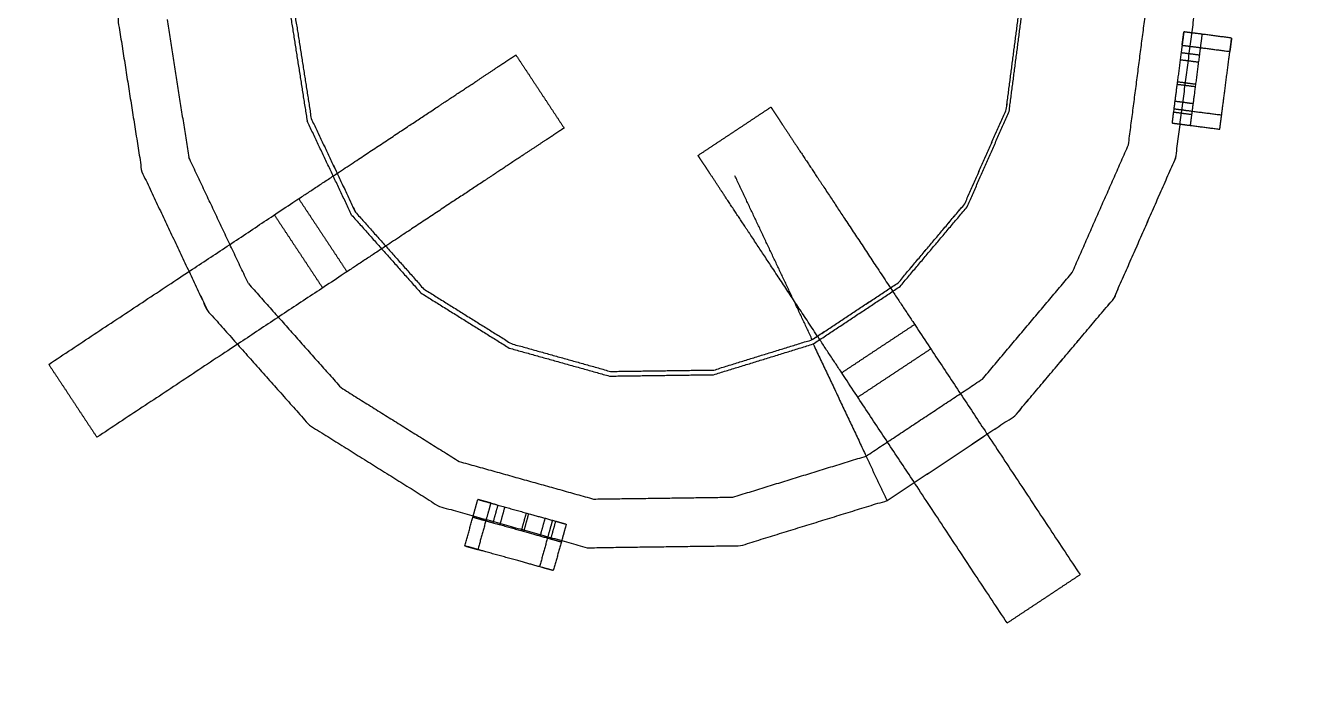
# Model space of a CAD drawing. Header units: millimetres. Extents: x 3429 to 24139, y -631 to 9878.
# Drawn here: x 8883.25 to 8901.45, y 3688.63 to 3697.94 of the extents above; entities that cross this region are included whole.
import ezdxf

# ---------------------------------------------------------------- set-up
doc = ezdxf.new("R2010")
doc.units = ezdxf.units.MM
for name, color, linetype, lineweight in [('multid_gorunus_3', 23, 'Continuous', 13), ('multid_gorunus_4', 15, 'Continuous', 9), ('multid_gorunus_5', 193, 'Continuous', 5), ('multid_gorunus_6', 54, 'Continuous', 0)]:
    doc.layers.add(name, color=color, linetype=linetype, lineweight=lineweight)

# ---------------------------------------------------------------- blocks, each defined once
blk = doc.blocks.new('masa')
at = {"layer": 'multid_gorunus_3', "lineweight": -3}
for points in [[(9749.358, 5373.184), (9749.728, 5373.227), (9750.097, 5373.27), (9784.369, 5373.294), (9818.64, 5373.318), (9819.01, 5373.275), (9819.38, 5373.233), (9819.72, 5373.112), (9820.06, 5372.99), (9820.359, 5372.8), (9820.659, 5372.61), (9820.91, 5372.36), (9821.16, 5372.11), (9821.351, 5371.81), (9821.542, 5371.51), (9821.663, 5371.171), (9821.785, 5370.831), (9821.828, 5370.461), (9821.871, 5370.092), (9821.883, 5353.32), (9821.919, 5301.549), (9821.877, 5301.179), (9821.835, 5300.809), (9821.713, 5300.469), (9821.592, 5300.129), (9821.401, 5299.829), (9821.211, 5299.53), (9820.961, 5299.279), (9820.711, 5299.029), (9820.412, 5298.838), (9820.112, 5298.647), (9819.772, 5298.526), (9819.433, 5298.404), (9819.063, 5298.361), (9818.693, 5298.318), (9784.422, 5298.294), (9750.15, 5298.27), (9749.78, 5298.312), (9749.41, 5298.354), (9749.071, 5298.476), (9748.731, 5298.597), (9748.431, 5298.787), (9748.131, 5298.978), (9747.881, 5299.228), (9747.631, 5299.478), (9747.44, 5299.777), (9747.249, 5300.077), (9747.127, 5300.417), (9747.005, 5300.756), (9746.962, 5301.126), (9746.919, 5301.496), (9746.883, 5353.267), (9746.871, 5370.039), (9746.914, 5370.409), (9746.956, 5370.779), (9747.077, 5371.118), (9747.199, 5371.458), (9747.389, 5371.758), (9747.579, 5372.058), (9747.829, 5372.308), (9748.079, 5372.558), (9748.379, 5372.749), (9748.679, 5372.94), (9749.018, 5373.062), (9749.358, 5373.184)], [(9749.358, 5373.184), (9749.728, 5373.227), (9750.097, 5373.27), (9784.369, 5373.294), (9818.64, 5373.318), (9819.01, 5373.275), (9819.38, 5373.233), (9819.72, 5373.112), (9820.06, 5372.99), (9820.359, 5372.8), (9820.659, 5372.61), (9820.91, 5372.36), (9821.16, 5372.11), (9821.351, 5371.81), (9821.542, 5371.51), (9821.663, 5371.171), (9821.785, 5370.831), (9821.828, 5370.461), (9821.871, 5370.092), (9821.883, 5353.32), (9821.919, 5301.549), (9821.877, 5301.179), (9821.835, 5300.809), (9821.713, 5300.469), (9821.592, 5300.129), (9821.401, 5299.829), (9821.211, 5299.53), (9820.961, 5299.279), (9820.711, 5299.029), (9820.412, 5298.838), (9820.112, 5298.647), (9819.772, 5298.526), (9819.433, 5298.404), (9819.063, 5298.361), (9818.693, 5298.318), (9784.422, 5298.294), (9750.15, 5298.27), (9749.78, 5298.312), (9749.41, 5298.354), (9749.071, 5298.476), (9748.731, 5298.597), (9748.431, 5298.787), (9748.131, 5298.978), (9747.881, 5299.228), (9747.631, 5299.478), (9747.44, 5299.777), (9747.249, 5300.077), (9747.127, 5300.417), (9747.005, 5300.756), (9746.962, 5301.126), (9746.919, 5301.496), (9746.883, 5353.267), (9746.871, 5370.039), (9746.914, 5370.409), (9746.956, 5370.779), (9747.077, 5371.118), (9747.199, 5371.458), (9747.389, 5371.758), (9747.579, 5372.058), (9747.829, 5372.308), (9748.079, 5372.558), (9748.379, 5372.749), (9748.679, 5372.94), (9749.018, 5373.062), (9749.358, 5373.184)], [(9750.1, 5372.77), (9749.787, 5372.733), (9749.474, 5372.697), (9749.187, 5372.594), (9748.9, 5372.491), (9748.647, 5372.329), (9748.393, 5372.168), (9748.182, 5371.956), (9747.97, 5371.744), (9747.809, 5371.491), (9747.648, 5371.237), (9747.546, 5370.95), (9747.443, 5370.663), (9747.407, 5370.35), (9747.371, 5370.037), (9747.383, 5353.268), (9747.419, 5301.498), (9747.456, 5301.186), (9747.492, 5300.873), (9747.595, 5300.586), (9747.698, 5300.299), (9747.86, 5300.045), (9748.021, 5299.792), (9748.233, 5299.58), (9748.445, 5299.369), (9748.698, 5299.208), (9748.952, 5299.047), (9749.239, 5298.944), (9749.526, 5298.841), (9749.839, 5298.806), (9750.152, 5298.77), (9784.421, 5298.794), (9818.691, 5298.818), (9819.003, 5298.854), (9819.316, 5298.891), (9819.603, 5298.994), (9819.89, 5299.097), (9820.144, 5299.258), (9820.397, 5299.42), (9820.609, 5299.631), (9820.82, 5299.843), (9820.981, 5300.097), (9821.142, 5300.35), (9821.245, 5300.638), (9821.348, 5300.925), (9821.383, 5301.238), (9821.419, 5301.55), (9821.383, 5353.32), (9821.371, 5370.089), (9821.335, 5370.402), (9821.298, 5370.715), (9821.195, 5371.002), (9821.092, 5371.289), (9820.931, 5371.542), (9820.769, 5371.796), (9820.558, 5372.007), (9820.346, 5372.218), (9820.092, 5372.38), (9819.839, 5372.541), (9819.551, 5372.643), (9819.264, 5372.746), (9818.951, 5372.782), (9818.639, 5372.818), (9784.369, 5372.794), (9750.1, 5372.77)], [(9750.1, 5372.77), (9749.787, 5372.733), (9749.474, 5372.697), (9749.187, 5372.594), (9748.9, 5372.491), (9748.647, 5372.329), (9748.393, 5372.168), (9748.182, 5371.956), (9747.97, 5371.744), (9747.809, 5371.491), (9747.648, 5371.237), (9747.546, 5370.95), (9747.443, 5370.663), (9747.407, 5370.35), (9747.371, 5370.037), (9747.383, 5353.268), (9747.419, 5301.498), (9747.456, 5301.186), (9747.492, 5300.873), (9747.595, 5300.586), (9747.698, 5300.299), (9747.86, 5300.045), (9748.021, 5299.792), (9748.233, 5299.58), (9748.445, 5299.369), (9748.698, 5299.208), (9748.952, 5299.047), (9749.239, 5298.944), (9749.526, 5298.841), (9749.839, 5298.806), (9750.152, 5298.77), (9784.421, 5298.794), (9818.691, 5298.818), (9819.003, 5298.854), (9819.316, 5298.891), (9819.603, 5298.994), (9819.89, 5299.097), (9820.144, 5299.258), (9820.397, 5299.42), (9820.609, 5299.631), (9820.82, 5299.843), (9820.981, 5300.097), (9821.142, 5300.35), (9821.245, 5300.638), (9821.348, 5300.925), (9821.383, 5301.238), (9821.419, 5301.55), (9821.383, 5353.32), (9821.371, 5370.089), (9821.335, 5370.402), (9821.298, 5370.715), (9821.195, 5371.002), (9821.092, 5371.289), (9820.931, 5371.542), (9820.769, 5371.796), (9820.558, 5372.007), (9820.346, 5372.218), (9820.092, 5372.38), (9819.839, 5372.541), (9819.551, 5372.643), (9819.264, 5372.746), (9818.951, 5372.782), (9818.639, 5372.818), (9784.369, 5372.794), (9750.1, 5372.77)]]:
    blk.add_open_spline(points, degree=2, knots=[-16, -16, -16, -15, -15, -14, -14, -13, -13, -12, -12, -11, -11, -10, -10, -9, -9, -8, -8, -7, -7, -6, -6, -5, -5, -4, -4, -3, -3, -2, -2, -1, -1, 0, 0, 1, 1, 2, 2, 3, 3, 4, 4, 5, 5, 6, 6, 7, 7, 8, 8, 9, 9, 10, 10, 11, 11, 12, 12, 13, 13, 14, 14, 15, 15, 16, 16, 16], dxfattribs=at)
at = {"layer": 'multid_gorunus_4', "lineweight": -3}
blk.add_open_spline([(9797.84, 5354.02), (9799.07, 5353.125), (9800.3, 5352.23), (9801.39, 5351.168), (9802.479, 5350.107), (9803.408, 5348.902), (9804.336, 5347.696), (9805.082, 5346.371), (9805.829, 5345.045), (9806.38, 5343.627), (9806.931, 5342.21), (9807.274, 5340.727), (9807.616, 5339.245), (9807.746, 5337.73), (9807.875, 5336.214), (9807.786, 5334.695), (9807.697, 5333.177), (9807.395, 5331.686), (9807.092, 5330.195), (9806.579, 5328.763), (9806.066, 5327.331), (9805.355, 5325.986), (9804.644, 5324.641), (9803.749, 5323.411), (9802.853, 5322.182), (9801.792, 5321.091), (9800.731, 5320.001), (9799.526, 5319.074), (9798.32, 5318.146), (9796.995, 5317.399), (9795.67, 5316.652), (9794.251, 5316.101), (9792.833, 5315.551), (9791.351, 5315.208), (9789.869, 5314.864), (9788.354, 5314.736), (9786.838, 5314.607), (9785.319, 5314.695), (9783.8, 5314.783), (9782.31, 5315.087), (9780.819, 5315.391), (9779.387, 5315.903), (9777.954, 5316.415), (9776.61, 5317.126), (9775.265, 5317.838), (9774.035, 5318.733), (9772.805, 5319.627), (9771.715, 5320.689), (9770.626, 5321.751), (9769.697, 5322.956), (9768.769, 5324.161), (9768.023, 5325.487), (9767.276, 5326.812), (9766.725, 5328.23), (9766.174, 5329.648), (9765.831, 5331.13), (9765.489, 5332.612), (9765.359, 5334.128), (9765.23, 5335.644), (9765.319, 5337.162), (9765.408, 5338.681), (9765.711, 5340.172), (9766.013, 5341.662), (9766.526, 5343.094), (9767.039, 5344.527), (9767.75, 5345.872), (9768.461, 5347.217), (9769.356, 5348.446), (9770.252, 5349.676), (9771.313, 5350.766), (9772.374, 5351.856), (9773.58, 5352.784), (9774.785, 5353.711), (9776.11, 5354.459), (9777.435, 5355.206), (9778.854, 5355.756), (9780.272, 5356.306), (9781.754, 5356.65), (9783.236, 5356.994), (9784.752, 5357.122), (9786.267, 5357.25), (9787.786, 5357.162), (9789.305, 5357.075), (9790.795, 5356.771), (9792.286, 5356.467), (9793.718, 5355.955), (9795.151, 5355.443), (9796.495, 5354.731), (9797.84, 5354.02)], degree=2, knots=[30, 30, 30, 31, 31, 32, 32, 33, 33, 34, 34, 35, 35, 36, 36, 37, 37, 38, 38, 39, 39, 40, 40, 41, 41, 42, 42, 43, 43, 44, 44, 45, 45, 46, 46, 47, 47, 48, 48, 49, 49, 50, 50, 51, 51, 52, 52, 53, 53, 54, 54, 55, 55, 56, 56, 57, 57, 58, 58, 59, 59, 60, 60, 61, 61, 62, 62, 63, 63, 64, 64, 65, 65, 66, 66, 67, 67, 68, 68, 69, 69, 70, 70, 71, 71, 72, 72, 73, 73, 74, 74, 74], dxfattribs=at)
blk.add_open_spline([(9797.84, 5354.02), (9799.07, 5353.125), (9800.3, 5352.23), (9801.39, 5351.168), (9802.479, 5350.107), (9803.408, 5348.902), (9804.336, 5347.696), (9805.082, 5346.371), (9805.829, 5345.045), (9806.38, 5343.627), (9806.931, 5342.21), (9807.274, 5340.727), (9807.616, 5339.245), (9807.746, 5337.73), (9807.875, 5336.214), (9807.786, 5334.695), (9807.697, 5333.177), (9807.395, 5331.686), (9807.092, 5330.195), (9806.579, 5328.763), (9806.066, 5327.331), (9805.355, 5325.986), (9804.644, 5324.641), (9803.749, 5323.411), (9802.853, 5322.182), (9801.792, 5321.091), (9800.731, 5320.001), (9799.526, 5319.074), (9798.32, 5318.146), (9796.995, 5317.399), (9795.67, 5316.652), (9794.251, 5316.101), (9792.833, 5315.551), (9791.351, 5315.208), (9789.869, 5314.864), (9788.354, 5314.736), (9786.838, 5314.607), (9785.319, 5314.695), (9783.8, 5314.783), (9782.31, 5315.087), (9780.819, 5315.391), (9779.387, 5315.903), (9777.954, 5316.415), (9776.61, 5317.126), (9775.265, 5317.838), (9774.035, 5318.733), (9772.805, 5319.627), (9771.715, 5320.689), (9770.626, 5321.751), (9769.697, 5322.956), (9768.769, 5324.161), (9768.023, 5325.487), (9767.276, 5326.812), (9766.725, 5328.23), (9766.174, 5329.648), (9765.831, 5331.13), (9765.489, 5332.612), (9765.359, 5334.128), (9765.23, 5335.644), (9765.319, 5337.162), (9765.408, 5338.681), (9765.711, 5340.172), (9766.013, 5341.662), (9766.526, 5343.094), (9767.039, 5344.527), (9767.75, 5345.872), (9768.461, 5347.217), (9769.356, 5348.446), (9770.252, 5349.676), (9771.313, 5350.766), (9772.374, 5351.856), (9773.58, 5352.784), (9774.785, 5353.711), (9776.11, 5354.459), (9777.435, 5355.206), (9778.854, 5355.756), (9780.272, 5356.306), (9781.754, 5356.65), (9783.236, 5356.994), (9784.752, 5357.122), (9786.267, 5357.25), (9787.786, 5357.162), (9789.305, 5357.075), (9790.795, 5356.771), (9792.286, 5356.467), (9793.718, 5355.955), (9795.151, 5355.443), (9796.495, 5354.731), (9797.84, 5354.02)], degree=2, knots=[30, 30, 30, 31, 31, 32, 32, 33, 33, 34, 34, 35, 35, 36, 36, 37, 37, 38, 38, 39, 39, 40, 40, 41, 41, 42, 42, 43, 43, 44, 44, 45, 45, 46, 46, 47, 47, 48, 48, 49, 49, 50, 50, 51, 51, 52, 52, 53, 53, 54, 54, 55, 55, 56, 56, 57, 57, 58, 58, 59, 59, 60, 60, 61, 61, 62, 62, 63, 63, 64, 64, 65, 65, 66, 66, 67, 67, 68, 68, 69, 69, 70, 70, 71, 71, 72, 72, 73, 73, 74, 74, 74], dxfattribs=at)
at = {"layer": 'multid_gorunus_5', "lineweight": -3}
for points, knots in [([(9794.902, 5335.516), (9794.692, 5335.543), (9794.482, 5335.571), (9794.353, 5335.587), (9794.224, 5335.604), (9794.205, 5335.458), (9794.186, 5335.311), (9794.157, 5335.087), (9794.127, 5334.862), (9794.102, 5334.665), (9794.076, 5334.468), (9794.066, 5334.39), (9794.056, 5334.312)], [33, 33, 33, 34, 34, 35, 35, 36, 36, 37, 37, 38, 38, 39, 39, 39]), ([(9794.902, 5335.516), (9794.692, 5335.543), (9794.482, 5335.571), (9794.353, 5335.587), (9794.224, 5335.604), (9794.205, 5335.458), (9794.186, 5335.311), (9794.157, 5335.087), (9794.127, 5334.862), (9794.102, 5334.665), (9794.076, 5334.468), (9794.066, 5334.39), (9794.056, 5334.312)], [33, 33, 33, 34, 34, 35, 35, 36, 36, 37, 37, 38, 38, 39, 39, 39]), ([(9794.482, 5335.571), (9794.463, 5335.424), (9794.444, 5335.278), (9794.415, 5335.053), (9794.386, 5334.829), (9794.36, 5334.632), (9794.334, 5334.434), (9794.324, 5334.356), (9794.314, 5334.278)], [0, 0, 0, 1, 1, 2, 2, 3, 3, 4, 4, 4]), ([(9794.482, 5335.571), (9794.463, 5335.424), (9794.444, 5335.278), (9794.415, 5335.053), (9794.386, 5334.829), (9794.36, 5334.632), (9794.334, 5334.434), (9794.324, 5334.356), (9794.314, 5334.278)], [0, 0, 0, 1, 1, 2, 2, 3, 3, 4, 4, 4]), ([(9794.734, 5334.224), (9794.744, 5334.302), (9794.754, 5334.38), (9794.78, 5334.577), (9794.805, 5334.774), (9794.835, 5334.999), (9794.864, 5335.223), (9794.883, 5335.369), (9794.902, 5335.516)], [9, 9, 9, 10, 10, 11, 11, 12, 12, 13, 13, 13]), ([(9794.734, 5334.224), (9794.744, 5334.302), (9794.754, 5334.38), (9794.78, 5334.577), (9794.805, 5334.774), (9794.835, 5334.999), (9794.864, 5335.223), (9794.883, 5335.369), (9794.902, 5335.516)], [9, 9, 9, 10, 10, 11, 11, 12, 12, 13, 13, 13]), ([(9794.199, 5335.414), (9794.328, 5335.397), (9794.458, 5335.381), (9794.667, 5335.353), (9794.877, 5335.326)], [1, 1, 1, 2, 2, 3, 3, 3]), ([(9794.199, 5335.414), (9794.328, 5335.397), (9794.458, 5335.381), (9794.667, 5335.353), (9794.877, 5335.326)], [1, 1, 1, 2, 2, 3, 3, 3]), ([(9778.119, 5330.89), (9779.093, 5331.535), (9780.067, 5332.179), (9780.866, 5332.708), (9781.666, 5333.238), (9782.072, 5333.506), (9782.477, 5333.774), (9782.822, 5334.002), (9783.166, 5334.23), (9783.45, 5334.418), (9783.733, 5334.605), (9783.955, 5334.752), (9784.176, 5334.898), (9784.334, 5335.003), (9784.493, 5335.108), (9784.588, 5335.171), (9784.683, 5335.234), (9784.715, 5335.255), (9784.747, 5335.276)], [6, 6, 6, 7, 7, 8, 8, 9, 9, 10, 10, 11, 11, 12, 12, 13, 13, 14, 14, 15, 15, 15]), ([(9778.119, 5330.89), (9779.093, 5331.535), (9780.067, 5332.179), (9780.866, 5332.708), (9781.666, 5333.238), (9782.072, 5333.506), (9782.477, 5333.774), (9782.822, 5334.002), (9783.166, 5334.23), (9783.45, 5334.418), (9783.733, 5334.605), (9783.955, 5334.752), (9784.176, 5334.898), (9784.334, 5335.003), (9784.493, 5335.108), (9784.588, 5335.171), (9784.683, 5335.234), (9784.715, 5335.255), (9784.747, 5335.276)], [6, 6, 6, 7, 7, 8, 8, 9, 9, 10, 10, 11, 11, 12, 12, 13, 13, 14, 14, 15, 15, 15]), ([(9784.747, 5335.276), (9784.918, 5335.018), (9785.089, 5334.759), (9785.26, 5334.5), (9785.431, 5334.241)], [0, 0, 0, 1, 1, 2, 2, 2]), ([(9784.747, 5335.276), (9784.918, 5335.018), (9785.089, 5334.759), (9785.26, 5334.5), (9785.431, 5334.241)], [0, 0, 0, 1, 1, 2, 2, 2]), ([(9787.331, 5333.852), (9787.589, 5334.023), (9787.848, 5334.194), (9788.107, 5334.366), (9788.365, 5334.537)], [0, 0, 0, 1, 1, 2, 2, 2]), ([(9787.331, 5333.852), (9787.589, 5334.023), (9787.848, 5334.194), (9788.107, 5334.366), (9788.365, 5334.537)], [0, 0, 0, 1, 1, 2, 2, 2]), ([(9788.365, 5334.537), (9788.386, 5334.505), (9788.407, 5334.473), (9788.47, 5334.378), (9788.533, 5334.283), (9788.638, 5334.124), (9788.743, 5333.966), (9788.89, 5333.744), (9789.036, 5333.523), (9789.224, 5333.24), (9789.411, 5332.956), (9789.639, 5332.612), (9789.867, 5332.267), (9790.136, 5331.861), (9790.404, 5331.456), (9790.933, 5330.656), (9791.462, 5329.857), (9792.107, 5328.883), (9792.751, 5327.909)], [-2, -2, -2, -1, -1, 0, 0, 1, 1, 2, 2, 3, 3, 4, 4, 5, 5, 6, 6, 7, 7, 7]), ([(9788.365, 5334.537), (9788.386, 5334.505), (9788.407, 5334.473), (9788.47, 5334.378), (9788.533, 5334.283), (9788.638, 5334.124), (9788.743, 5333.966), (9788.89, 5333.744), (9789.036, 5333.523), (9789.224, 5333.24), (9789.411, 5332.956), (9789.639, 5332.612), (9789.867, 5332.267), (9790.136, 5331.861), (9790.404, 5331.456), (9790.933, 5330.656), (9791.462, 5329.857), (9792.107, 5328.883), (9792.751, 5327.909)], [-2, -2, -2, -1, -1, 0, 0, 1, 1, 2, 2, 3, 3, 4, 4, 5, 5, 6, 6, 7, 7, 7]), ([(9794.082, 5334.514), (9794.211, 5334.497), (9794.34, 5334.48), (9794.55, 5334.453), (9794.76, 5334.426)], [0, 0, 0, 1, 1, 2, 2, 2]), ([(9794.082, 5334.514), (9794.211, 5334.497), (9794.34, 5334.48), (9794.55, 5334.453), (9794.76, 5334.426)], [0, 0, 0, 1, 1, 2, 2, 2]), ([(9785.431, 5334.241), (9785.4, 5334.22), (9785.368, 5334.199), (9785.273, 5334.136), (9785.177, 5334.073), (9785.019, 5333.969), (9784.86, 5333.864), (9784.639, 5333.717), (9784.418, 5333.571), (9784.135, 5333.383), (9783.851, 5333.196), (9783.506, 5332.968), (9783.161, 5332.739), (9782.756, 5332.471), (9782.351, 5332.203), (9781.551, 5331.674), (9780.751, 5331.145), (9779.777, 5330.5), (9778.803, 5329.856)], [-2, -2, -2, -1, -1, 0, 0, 1, 1, 2, 2, 3, 3, 4, 4, 5, 5, 6, 6, 7, 7, 7]), ([(9785.431, 5334.241), (9785.4, 5334.22), (9785.368, 5334.199), (9785.273, 5334.136), (9785.177, 5334.073), (9785.019, 5333.969), (9784.86, 5333.864), (9784.639, 5333.717), (9784.418, 5333.571), (9784.135, 5333.383), (9783.851, 5333.196), (9783.506, 5332.968), (9783.161, 5332.739), (9782.756, 5332.471), (9782.351, 5332.203), (9781.551, 5331.674), (9780.751, 5331.145), (9779.777, 5330.5), (9778.803, 5329.856)], [-2, -2, -2, -1, -1, 0, 0, 1, 1, 2, 2, 3, 3, 4, 4, 5, 5, 6, 6, 7, 7, 7]), ([(9794.056, 5334.312), (9794.185, 5334.295), (9794.314, 5334.278), (9794.524, 5334.251), (9794.734, 5334.224)], [0, 0, 0, 1, 1, 2, 2, 2]), ([(9794.056, 5334.312), (9794.185, 5334.295), (9794.314, 5334.278), (9794.524, 5334.251), (9794.734, 5334.224)], [0, 0, 0, 1, 1, 2, 2, 2]), ([(9791.717, 5327.224), (9791.072, 5328.198), (9790.428, 5329.172), (9789.898, 5329.972), (9789.369, 5330.771), (9789.101, 5331.177), (9788.833, 5331.582), (9788.605, 5331.927), (9788.376, 5332.272), (9788.189, 5332.555), (9788.001, 5332.839), (9787.855, 5333.06), (9787.708, 5333.281), (9787.604, 5333.439), (9787.499, 5333.598), (9787.436, 5333.693), (9787.373, 5333.788), (9787.352, 5333.82), (9787.331, 5333.852)], [6, 6, 6, 7, 7, 8, 8, 9, 9, 10, 10, 11, 11, 12, 12, 13, 13, 14, 14, 15, 15, 15]), ([(9791.717, 5327.224), (9791.072, 5328.198), (9790.428, 5329.172), (9789.898, 5329.972), (9789.369, 5330.771), (9789.101, 5331.177), (9788.833, 5331.582), (9788.605, 5331.927), (9788.376, 5332.272), (9788.189, 5332.555), (9788.001, 5332.839), (9787.855, 5333.06), (9787.708, 5333.281), (9787.604, 5333.439), (9787.499, 5333.598), (9787.436, 5333.693), (9787.373, 5333.788), (9787.352, 5333.82), (9787.331, 5333.852)], [6, 6, 6, 7, 7, 8, 8, 9, 9, 10, 10, 11, 11, 12, 12, 13, 13, 14, 14, 15, 15, 15]), ([(9781.666, 5333.238), (9781.837, 5332.979), (9782.009, 5332.72), (9782.18, 5332.462), (9782.351, 5332.203)], [0, 0, 0, 1, 1, 2, 2, 2]), ([(9781.666, 5333.238), (9781.837, 5332.979), (9782.009, 5332.72), (9782.18, 5332.462), (9782.351, 5332.203)], [0, 0, 0, 1, 1, 2, 2, 2]), ([(9781.32, 5333.009), (9781.491, 5332.75), (9781.663, 5332.491), (9781.834, 5332.233), (9782.005, 5331.974)], [0, 0, 0, 1, 1, 2, 2, 2]), ([(9781.32, 5333.009), (9781.491, 5332.75), (9781.663, 5332.491), (9781.834, 5332.233), (9782.005, 5331.974)], [0, 0, 0, 1, 1, 2, 2, 2]), ([(9789.369, 5330.771), (9789.628, 5330.943), (9789.886, 5331.114), (9790.145, 5331.285), (9790.404, 5331.456)], [0, 0, 0, 1, 1, 2, 2, 2]), ([(9789.369, 5330.771), (9789.628, 5330.943), (9789.886, 5331.114), (9790.145, 5331.285), (9790.404, 5331.456)], [0, 0, 0, 1, 1, 2, 2, 2]), ([(9789.598, 5330.426), (9789.857, 5330.597), (9790.115, 5330.768), (9790.374, 5330.939), (9790.633, 5331.11)], [0, 0, 0, 1, 1, 2, 2, 2]), ([(9789.598, 5330.426), (9789.857, 5330.597), (9790.115, 5330.768), (9790.374, 5330.939), (9790.633, 5331.11)], [0, 0, 0, 1, 1, 2, 2, 2]), ([(9778.119, 5330.89), (9778.29, 5330.632), (9778.461, 5330.373), (9778.632, 5330.114), (9778.803, 5329.856)], [0, 0, 0, 1, 1, 2, 2, 2]), ([(9778.119, 5330.89), (9778.29, 5330.632), (9778.461, 5330.373), (9778.632, 5330.114), (9778.803, 5329.856)], [0, 0, 0, 1, 1, 2, 2, 2]), ([(9784.023, 5328.317), (9784.08, 5328.521), (9784.137, 5328.724), (9784.172, 5328.85), (9784.207, 5328.975), (9784.349, 5328.936), (9784.491, 5328.896), (9784.709, 5328.835), (9784.927, 5328.774), (9785.119, 5328.721), (9785.31, 5328.667), (9785.386, 5328.646), (9785.462, 5328.625)], [33, 33, 33, 34, 34, 35, 35, 36, 36, 37, 37, 38, 38, 39, 39, 39]), ([(9784.023, 5328.317), (9784.08, 5328.521), (9784.137, 5328.724), (9784.172, 5328.85), (9784.207, 5328.975), (9784.349, 5328.936), (9784.491, 5328.896), (9784.709, 5328.835), (9784.927, 5328.774), (9785.119, 5328.721), (9785.31, 5328.667), (9785.386, 5328.646), (9785.462, 5328.625)], [33, 33, 33, 34, 34, 35, 35, 36, 36, 37, 37, 38, 38, 39, 39, 39]), ([(9784.391, 5328.924), (9784.356, 5328.799), (9784.321, 5328.673), (9784.264, 5328.469), (9784.207, 5328.265)], [1, 1, 1, 2, 2, 3, 3, 3]), ([(9784.391, 5328.924), (9784.356, 5328.799), (9784.321, 5328.673), (9784.264, 5328.469), (9784.207, 5328.265)], [1, 1, 1, 2, 2, 3, 3, 3]), ([(9784.137, 5328.724), (9784.279, 5328.685), (9784.421, 5328.645), (9784.639, 5328.584), (9784.857, 5328.523), (9785.049, 5328.47), (9785.24, 5328.416), (9785.316, 5328.395), (9785.392, 5328.374)], [0, 0, 0, 1, 1, 2, 2, 3, 3, 4, 4, 4]), ([(9784.137, 5328.724), (9784.279, 5328.685), (9784.421, 5328.645), (9784.639, 5328.584), (9784.857, 5328.523), (9785.049, 5328.47), (9785.24, 5328.416), (9785.316, 5328.395), (9785.392, 5328.374)], [0, 0, 0, 1, 1, 2, 2, 3, 3, 4, 4, 4]), ([(9785.266, 5328.68), (9785.23, 5328.554), (9785.195, 5328.429), (9785.139, 5328.225), (9785.082, 5328.021)], [0, 0, 0, 1, 1, 2, 2, 2]), ([(9785.266, 5328.68), (9785.23, 5328.554), (9785.195, 5328.429), (9785.139, 5328.225), (9785.082, 5328.021)], [0, 0, 0, 1, 1, 2, 2, 2]), ([(9785.462, 5328.625), (9785.427, 5328.5), (9785.392, 5328.374), (9785.335, 5328.17), (9785.278, 5327.967)], [0, 0, 0, 1, 1, 2, 2, 2]), ([(9785.462, 5328.625), (9785.427, 5328.5), (9785.392, 5328.374), (9785.335, 5328.17), (9785.278, 5327.967)], [0, 0, 0, 1, 1, 2, 2, 2]), ([(9785.278, 5327.967), (9785.202, 5327.988), (9785.127, 5328.009), (9784.935, 5328.062), (9784.743, 5328.116), (9784.525, 5328.177), (9784.307, 5328.237), (9784.165, 5328.277), (9784.023, 5328.317)], [9, 9, 9, 10, 10, 11, 11, 12, 12, 13, 13, 13]), ([(9785.278, 5327.967), (9785.202, 5327.988), (9785.127, 5328.009), (9784.935, 5328.062), (9784.743, 5328.116), (9784.525, 5328.177), (9784.307, 5328.237), (9784.165, 5328.277), (9784.023, 5328.317)], [9, 9, 9, 10, 10, 11, 11, 12, 12, 13, 13, 13]), ([(9791.717, 5327.224), (9791.975, 5327.395), (9792.234, 5327.566), (9792.493, 5327.738), (9792.751, 5327.909)], [0, 0, 0, 1, 1, 2, 2, 2]), ([(9791.717, 5327.224), (9791.975, 5327.395), (9792.234, 5327.566), (9792.493, 5327.738), (9792.751, 5327.909)], [0, 0, 0, 1, 1, 2, 2, 2])]:
    blk.add_open_spline(points, degree=2, knots=knots, dxfattribs=at)
for points in [[(9794.199, 5335.414), (9794.212, 5335.509), (9794.224, 5335.604)], [(9794.199, 5335.414), (9794.212, 5335.509), (9794.224, 5335.604)], [(9794.199, 5335.414), (9794.212, 5335.509), (9794.224, 5335.604)], [(9794.199, 5335.414), (9794.212, 5335.509), (9794.224, 5335.604)], [(9794.902, 5335.516), (9794.89, 5335.421), (9794.877, 5335.326)], [(9794.902, 5335.516), (9794.89, 5335.421), (9794.877, 5335.326)], [(9794.173, 5335.21), (9794.302, 5335.193), (9794.431, 5335.177)], [(9794.173, 5335.21), (9794.302, 5335.193), (9794.431, 5335.177)], [(9794.186, 5335.311), (9794.315, 5335.294), (9794.444, 5335.278)], [(9794.186, 5335.311), (9794.315, 5335.294), (9794.444, 5335.278)], [(9794.127, 5334.862), (9794.257, 5334.846), (9794.386, 5334.829)], [(9794.127, 5334.862), (9794.257, 5334.846), (9794.386, 5334.829)], [(9794.132, 5334.898), (9794.261, 5334.881), (9794.39, 5334.864)], [(9794.132, 5334.898), (9794.261, 5334.881), (9794.39, 5334.864)], [(9794.096, 5334.623), (9794.225, 5334.606), (9794.354, 5334.589)], [(9794.096, 5334.623), (9794.225, 5334.606), (9794.354, 5334.589)], [(9794.076, 5334.468), (9794.205, 5334.451), (9794.334, 5334.434)], [(9794.076, 5334.468), (9794.205, 5334.451), (9794.334, 5334.434)], [(9788.952, 5331.241), (9788.403, 5332.402), (9787.854, 5333.564)], [(9788.952, 5331.241), (9788.403, 5332.402), (9787.854, 5333.564)], [(9784.391, 5328.924), (9784.299, 5328.95), (9784.207, 5328.975)], [(9784.391, 5328.924), (9784.299, 5328.95), (9784.207, 5328.975)], [(9784.391, 5328.924), (9784.299, 5328.95), (9784.207, 5328.975)], [(9784.391, 5328.924), (9784.299, 5328.95), (9784.207, 5328.975)], [(9784.491, 5328.896), (9784.456, 5328.771), (9784.421, 5328.645)], [(9784.491, 5328.896), (9784.456, 5328.771), (9784.421, 5328.645)], [(9784.589, 5328.869), (9784.554, 5328.743), (9784.519, 5328.618)], [(9784.589, 5328.869), (9784.554, 5328.743), (9784.519, 5328.618)], [(9784.893, 5328.784), (9784.858, 5328.658), (9784.823, 5328.533)], [(9784.893, 5328.784), (9784.858, 5328.658), (9784.823, 5328.533)], [(9784.927, 5328.774), (9784.892, 5328.649), (9784.857, 5328.523)], [(9784.927, 5328.774), (9784.892, 5328.649), (9784.857, 5328.523)], [(9785.16, 5328.709), (9785.125, 5328.584), (9785.09, 5328.458)], [(9785.16, 5328.709), (9785.125, 5328.584), (9785.09, 5328.458)], [(9785.31, 5328.667), (9785.275, 5328.542), (9785.24, 5328.416)], [(9785.31, 5328.667), (9785.275, 5328.542), (9785.24, 5328.416)], [(9784.023, 5328.317), (9784.115, 5328.291), (9784.207, 5328.265)], [(9784.023, 5328.317), (9784.115, 5328.291), (9784.207, 5328.265)], [(9784.023, 5328.317), (9784.115, 5328.291), (9784.207, 5328.265)], [(9784.023, 5328.317), (9784.115, 5328.291), (9784.207, 5328.265)]]:
    blk.add_open_spline(points, degree=2, dxfattribs=at)
at = {"layer": 'multid_gorunus_6', "lineweight": -3}
for points, knots in [([(9787.732, 5343.451), (9788.78, 5343.159), (9789.828, 5342.866), (9790.751, 5342.291), (9791.674, 5341.715), (9792.397, 5340.902), (9793.12, 5340.09), (9793.586, 5339.106), (9794.051, 5338.123), (9794.22, 5337.048), (9794.389, 5335.974), (9794.249, 5334.895), (9794.108, 5333.816), (9793.67, 5332.82), (9793.231, 5331.825), (9792.53, 5330.993), (9791.828, 5330.162), (9790.921, 5329.561), (9790.014, 5328.961), (9788.974, 5328.641), (9787.935, 5328.32), (9786.847, 5328.306), (9785.759, 5328.291), (9784.711, 5328.584), (9783.663, 5328.876), (9782.741, 5329.452), (9781.818, 5330.028), (9781.094, 5330.84), (9780.371, 5331.653), (9779.906, 5332.636), (9779.441, 5333.62), (9779.271, 5334.694), (9779.102, 5335.769), (9779.243, 5336.848), (9779.383, 5337.927), (9779.822, 5338.922), (9780.26, 5339.918), (9780.962, 5340.749), (9781.663, 5341.581), (9782.57, 5342.181), (9783.477, 5342.782), (9784.517, 5343.102), (9785.557, 5343.422), (9786.644, 5343.437), (9787.732, 5343.451)], [-9, -9, -9, -8, -8, -7, -7, -6, -6, -5, -5, -4, -4, -3, -3, -2, -2, -1, -1, 0, 0, 1, 1, 2, 2, 3, 3, 4, 4, 5, 5, 6, 6, 7, 7, 8, 8, 9, 9, 10, 10, 11, 11, 12, 12, 13, 13, 13]), ([(9787.732, 5343.451), (9786.644, 5343.437), (9785.557, 5343.422), (9784.517, 5343.102), (9783.477, 5342.782), (9782.57, 5342.181), (9781.663, 5341.581), (9780.962, 5340.749), (9780.26, 5339.918), (9779.822, 5338.922), (9779.383, 5337.927), (9779.243, 5336.848), (9779.102, 5335.769), (9779.271, 5334.694), (9779.441, 5333.62), (9779.906, 5332.636), (9780.371, 5331.653)], [21, 21, 21, 22, 22, 23, 23, 24, 24, 25, 25, 26, 26, 27, 27, 28, 28, 29, 29, 29]), ([(9787.732, 5343.451), (9788.78, 5343.159), (9789.828, 5342.866), (9790.751, 5342.291), (9791.674, 5341.715), (9792.397, 5340.902), (9793.12, 5340.09), (9793.586, 5339.106), (9794.051, 5338.123), (9794.22, 5337.048), (9794.389, 5335.974), (9794.249, 5334.895), (9794.108, 5333.816), (9793.67, 5332.82), (9793.231, 5331.825), (9792.53, 5330.993), (9791.828, 5330.162), (9790.921, 5329.561), (9790.014, 5328.961), (9788.974, 5328.641), (9787.935, 5328.32), (9786.847, 5328.306), (9785.759, 5328.291), (9784.711, 5328.584), (9783.663, 5328.876), (9782.741, 5329.452), (9781.818, 5330.028), (9781.094, 5330.84), (9780.371, 5331.653), (9779.906, 5332.636), (9779.441, 5333.62), (9779.271, 5334.694), (9779.102, 5335.769), (9779.243, 5336.848), (9779.383, 5337.927), (9779.822, 5338.922), (9780.26, 5339.918), (9780.962, 5340.749), (9781.663, 5341.581), (9782.57, 5342.181), (9783.477, 5342.782), (9784.517, 5343.102), (9785.557, 5343.422), (9786.644, 5343.437), (9787.732, 5343.451)], [-9, -9, -9, -8, -8, -7, -7, -6, -6, -5, -5, -4, -4, -3, -3, -2, -2, -1, -1, 0, 0, 1, 1, 2, 2, 3, 3, 4, 4, 5, 5, 6, 6, 7, 7, 8, 8, 9, 9, 10, 10, 11, 11, 12, 12, 13, 13, 13]), ([(9787.732, 5343.451), (9786.644, 5343.437), (9785.557, 5343.422), (9784.517, 5343.102), (9783.477, 5342.782), (9782.57, 5342.181), (9781.663, 5341.581), (9780.962, 5340.749), (9780.26, 5339.918), (9779.822, 5338.922), (9779.383, 5337.927), (9779.243, 5336.848), (9779.102, 5335.769), (9779.271, 5334.694), (9779.441, 5333.62), (9779.906, 5332.636), (9780.371, 5331.653)], [21, 21, 21, 22, 22, 23, 23, 24, 24, 25, 25, 26, 26, 27, 27, 28, 28, 29, 29, 29]), ([(9787.418, 5340.982), (9788.123, 5340.786), (9788.827, 5340.589), (9789.448, 5340.202), (9790.068, 5339.815), (9790.555, 5339.268), (9791.041, 5338.722), (9791.353, 5338.061), (9791.666, 5337.4), (9791.78, 5336.677), (9791.894, 5335.955), (9791.799, 5335.23), (9791.705, 5334.505), (9791.41, 5333.835), (9791.115, 5333.166), (9790.644, 5332.607), (9790.172, 5332.048), (9789.562, 5331.644), (9788.952, 5331.241), (9788.253, 5331.025), (9787.555, 5330.81), (9786.823, 5330.8), (9786.092, 5330.79), (9785.388, 5330.987), (9784.683, 5331.184), (9784.063, 5331.571), (9783.442, 5331.958), (9782.956, 5332.504), (9782.47, 5333.05), (9782.157, 5333.712), (9781.844, 5334.373), (9781.731, 5335.095), (9781.617, 5335.818), (9781.711, 5336.543), (9781.806, 5337.268), (9782.1, 5337.937), (9782.395, 5338.606), (9782.867, 5339.166), (9783.338, 5339.725), (9783.948, 5340.128), (9784.558, 5340.532), (9785.257, 5340.747), (9785.956, 5340.963), (9786.687, 5340.972), (9787.418, 5340.982)], [-9, -9, -9, -8, -8, -7, -7, -6, -6, -5, -5, -4, -4, -3, -3, -2, -2, -1, -1, 0, 0, 1, 1, 2, 2, 3, 3, 4, 4, 5, 5, 6, 6, 7, 7, 8, 8, 9, 9, 10, 10, 11, 11, 12, 12, 13, 13, 13]), ([(9787.418, 5340.982), (9786.687, 5340.972), (9785.956, 5340.963), (9785.257, 5340.747), (9784.558, 5340.532), (9783.948, 5340.128), (9783.338, 5339.725), (9782.867, 5339.166), (9782.395, 5338.606), (9782.1, 5337.937), (9781.806, 5337.268), (9781.711, 5336.543), (9781.617, 5335.818), (9781.731, 5335.095), (9781.844, 5334.373), (9782.157, 5333.712), (9782.47, 5333.05)], [21, 21, 21, 22, 22, 23, 23, 24, 24, 25, 25, 26, 26, 27, 27, 28, 28, 29, 29, 29]), ([(9787.418, 5340.982), (9788.123, 5340.786), (9788.827, 5340.589), (9789.448, 5340.202), (9790.068, 5339.815), (9790.555, 5339.268), (9791.041, 5338.722), (9791.353, 5338.061), (9791.666, 5337.4), (9791.78, 5336.677), (9791.894, 5335.955), (9791.799, 5335.23), (9791.705, 5334.505), (9791.41, 5333.835), (9791.115, 5333.166), (9790.644, 5332.607), (9790.172, 5332.048), (9789.562, 5331.644), (9788.952, 5331.241), (9788.253, 5331.025), (9787.555, 5330.81), (9786.823, 5330.8), (9786.092, 5330.79), (9785.388, 5330.987), (9784.683, 5331.184), (9784.063, 5331.571), (9783.442, 5331.958), (9782.956, 5332.504), (9782.47, 5333.05), (9782.157, 5333.712), (9781.844, 5334.373), (9781.731, 5335.095), (9781.617, 5335.818), (9781.711, 5336.543), (9781.806, 5337.268), (9782.1, 5337.937), (9782.395, 5338.606), (9782.867, 5339.166), (9783.338, 5339.725), (9783.948, 5340.128), (9784.558, 5340.532), (9785.257, 5340.747), (9785.956, 5340.963), (9786.687, 5340.972), (9787.418, 5340.982)], [-9, -9, -9, -8, -8, -7, -7, -6, -6, -5, -5, -4, -4, -3, -3, -2, -2, -1, -1, 0, 0, 1, 1, 2, 2, 3, 3, 4, 4, 5, 5, 6, 6, 7, 7, 8, 8, 9, 9, 10, 10, 11, 11, 12, 12, 13, 13, 13]), ([(9787.418, 5340.982), (9786.687, 5340.972), (9785.956, 5340.963), (9785.257, 5340.747), (9784.558, 5340.532), (9783.948, 5340.128), (9783.338, 5339.725), (9782.867, 5339.166), (9782.395, 5338.606), (9782.1, 5337.937), (9781.806, 5337.268), (9781.711, 5336.543), (9781.617, 5335.818), (9781.731, 5335.095), (9781.844, 5334.373), (9782.157, 5333.712), (9782.47, 5333.05)], [21, 21, 21, 22, 22, 23, 23, 24, 24, 25, 25, 26, 26, 27, 27, 28, 28, 29, 29, 29]), ([(9790.014, 5328.961), (9790.921, 5329.561), (9791.828, 5330.162), (9792.53, 5330.993), (9793.231, 5331.825), (9793.67, 5332.82), (9794.108, 5333.816), (9794.249, 5334.895), (9794.389, 5335.974), (9794.22, 5337.048), (9794.051, 5338.123), (9793.586, 5339.106), (9793.12, 5340.09)], [34, 34, 34, 35, 35, 36, 36, 37, 37, 38, 38, 39, 39, 40, 40, 40]), ([(9790.014, 5328.961), (9790.921, 5329.561), (9791.828, 5330.162), (9792.53, 5330.993), (9793.231, 5331.825), (9793.67, 5332.82), (9794.108, 5333.816), (9794.249, 5334.895), (9794.389, 5335.974), (9794.22, 5337.048), (9794.051, 5338.123), (9793.586, 5339.106), (9793.12, 5340.09)], [34, 34, 34, 35, 35, 36, 36, 37, 37, 38, 38, 39, 39, 40, 40, 40]), ([(9788.952, 5331.241), (9789.562, 5331.644), (9790.172, 5332.048), (9790.644, 5332.607), (9791.115, 5333.166), (9791.41, 5333.835), (9791.705, 5334.505), (9791.799, 5335.23), (9791.894, 5335.955), (9791.78, 5336.677), (9791.666, 5337.4), (9791.353, 5338.061), (9791.041, 5338.722)], [34, 34, 34, 35, 35, 36, 36, 37, 37, 38, 38, 39, 39, 40, 40, 40]), ([(9788.952, 5331.241), (9789.562, 5331.644), (9790.172, 5332.048), (9790.644, 5332.607), (9791.115, 5333.166), (9791.41, 5333.835), (9791.705, 5334.505), (9791.799, 5335.23), (9791.894, 5335.955), (9791.78, 5336.677), (9791.666, 5337.4), (9791.353, 5338.061), (9791.041, 5338.722)], [34, 34, 34, 35, 35, 36, 36, 37, 37, 38, 38, 39, 39, 40, 40, 40])]:
    blk.add_open_spline(points, degree=2, knots=knots, dxfattribs=at)
for points in [[(9791.745, 5334.476), (9791.841, 5335.208), (9791.936, 5335.941)], [(9791.745, 5334.476), (9791.841, 5335.208), (9791.936, 5335.941)], [(9793.438, 5334.003), (9793.566, 5334.984), (9793.693, 5335.964)], [(9793.438, 5334.003), (9793.566, 5334.984), (9793.693, 5335.964)], [(9779.798, 5335.778), (9779.952, 5334.802), (9780.106, 5333.825)], [(9779.798, 5335.778), (9779.952, 5334.802), (9780.106, 5333.825)], [(9781.555, 5335.802), (9781.67, 5335.072), (9781.785, 5334.342)], [(9781.555, 5335.802), (9781.67, 5335.072), (9781.785, 5334.342)], [(9791.15, 5333.124), (9791.447, 5333.8), (9791.745, 5334.476)], [(9791.15, 5333.124), (9791.447, 5333.8), (9791.745, 5334.476)], [(9782.417, 5333.007), (9782.101, 5333.675), (9781.785, 5334.342)], [(9782.417, 5333.007), (9782.101, 5333.675), (9781.785, 5334.342)], [(9792.641, 5332.193), (9793.039, 5333.098), (9793.438, 5334.003)], [(9792.641, 5332.193), (9793.039, 5333.098), (9793.438, 5334.003)], [(9780.951, 5332.037), (9780.528, 5332.931), (9780.106, 5333.825)], [(9780.951, 5332.037), (9780.528, 5332.931), (9780.106, 5333.825)], [(9782.417, 5333.007), (9782.908, 5332.455), (9783.399, 5331.903)], [(9782.417, 5333.007), (9782.908, 5332.455), (9783.399, 5331.903)], [(9790.197, 5331.994), (9790.673, 5332.559), (9791.15, 5333.124)], [(9790.197, 5331.994), (9790.673, 5332.559), (9791.15, 5333.124)], [(9791.366, 5330.682), (9792.003, 5331.437), (9792.641, 5332.193)], [(9791.366, 5330.682), (9792.003, 5331.437), (9792.641, 5332.193)], [(9780.951, 5332.037), (9781.609, 5331.298), (9782.266, 5330.56)], [(9780.951, 5332.037), (9781.609, 5331.298), (9782.266, 5330.56)], [(9783.399, 5331.903), (9784.026, 5331.512), (9784.653, 5331.121)], [(9783.399, 5331.903), (9784.026, 5331.512), (9784.653, 5331.121)], [(9788.965, 5331.179), (9789.581, 5331.587), (9790.197, 5331.994)], [(9788.965, 5331.179), (9789.581, 5331.587), (9790.197, 5331.994)], [(9787.553, 5330.744), (9788.259, 5330.961), (9788.965, 5331.179)], [(9787.553, 5330.744), (9788.259, 5330.961), (9788.965, 5331.179)], [(9788.965, 5331.179), (9789.341, 5330.385), (9789.716, 5329.59)], [(9788.965, 5331.179), (9789.341, 5330.385), (9789.716, 5329.59)], [(9784.653, 5331.121), (9785.364, 5330.923), (9786.076, 5330.724)], [(9784.653, 5331.121), (9785.364, 5330.923), (9786.076, 5330.724)], [(9786.076, 5330.724), (9786.814, 5330.734), (9787.553, 5330.744)], [(9786.076, 5330.724), (9786.814, 5330.734), (9787.553, 5330.744)], [(9789.716, 5329.59), (9790.541, 5330.136), (9791.366, 5330.682)], [(9789.716, 5329.59), (9790.541, 5330.136), (9791.366, 5330.682)], [(9782.266, 5330.56), (9783.105, 5330.036), (9783.944, 5329.513)], [(9782.266, 5330.56), (9783.105, 5330.036), (9783.944, 5329.513)], [(9783.944, 5329.513), (9784.896, 5329.247), (9785.849, 5328.981)], [(9783.944, 5329.513), (9784.896, 5329.247), (9785.849, 5328.981)], [(9787.826, 5329.008), (9788.771, 5329.299), (9789.716, 5329.59)], [(9787.826, 5329.008), (9788.771, 5329.299), (9789.716, 5329.59)], [(9790.014, 5328.961), (9789.865, 5329.276), (9789.716, 5329.59)], [(9790.014, 5328.961), (9789.865, 5329.276), (9789.716, 5329.59)], [(9785.849, 5328.981), (9786.838, 5328.994), (9787.826, 5329.008)], [(9785.849, 5328.981), (9786.838, 5328.994), (9787.826, 5329.008)]]:
    blk.add_open_spline(points, degree=2, dxfattribs=at)

msp = doc.modelspace()

# ---------------------------------------------------------------- block references
msp.add_blockref('masa', (-894.541, -1637.749))

doc.saveas('drawing.dxf')
